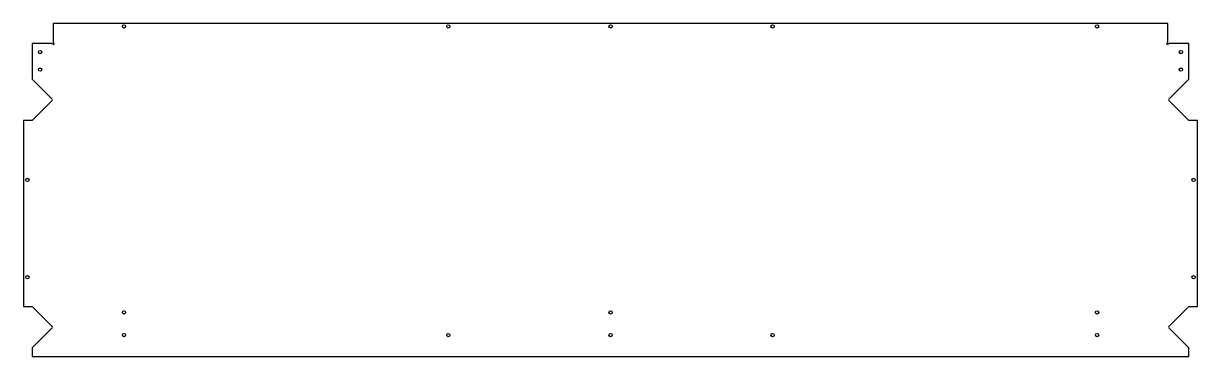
# Model space of a CAD drawing. Header units: millimetres. Extents: x -9 to 1198, y 0 to 342.
import ezdxf

# ---------------------------------------------------------------- set-up
doc = ezdxf.new("R2010")
doc.units = ezdxf.units.MM
doc.layers.get('0').update_dxf_attribs({"linetype": 'CONTINUOUS'})

msp = doc.modelspace()

# ---------------------------------------------------------------- linework, layer by layer
for p, q in [((1166.9, 341.8), (21.6, 341.8)), ((21.6, 341.8), (21.6, 322.8)), ((1166.9, 322.8), (1166.9, 341.8)), ((20, 321.2), (0, 321.2)), ((0, 321.2), (0, 284.6)), ((22.3, 320.5), (22.3, 320.5)), ((1166.3, 320.5), (1166.2, 320.5)), ((1188.5, 321.2), (1168.5, 321.2)), ((1188.5, 284.6), (1188.5, 321.2)), ((0, 284.6), (20.5, 264.1)), ((1168, 264.1), (1188.5, 284.6)), ((20.5, 262.7), (0, 242.2)), ((1188.5, 242.2), (1168, 262.7)), ((0, 242.2), (-9, 242.2)), ((-9, 242.2), (-9, 51.3)), ((1197.5, 242.2), (1188.5, 242.2)), ((1197.5, 51.3), (1197.5, 242.2)), ((-9, 51.3), (0, 51.3)), ((0, 51.3), (20.5, 30.8)), ((1168, 30.8), (1188.5, 51.3)), ((1188.5, 51.3), (1197.5, 51.3)), ((20.5, 29.4), (0, 8.9)), ((1188.5, 8.9), (1168, 29.4)), ((0, 8.9), (0, 0)), ((0, 0), (1188.5, 0)), ((1188.5, 0), (1188.5, 8.9))]:
    msp.add_line(p, q)
for centre in [(94.3, 338.8), (427.6, 338.8), (594.3, 338.8), (760.9, 338.8), (1094.3, 338.8), (8, 312.5), (1180.5, 312.5), (8, 294.5), (1180.5, 294.5), (-5, 181.3), (1193.5, 181.3), (-5, 81.3), (1193.5, 81.3), (94.3, 45.3), (594.3, 45.3), (1094.3, 45.3), (94.3, 22), (427.6, 22), (594.3, 22), (760.9, 22), (1094.3, 22)]:
    msp.add_circle(centre, 1.7)
for centre, start, end in [((19.8, 263.4), -45, 45), ((1168.7, 263.4), 135, 225), ((19.8, 30.1), -45, 45), ((1168.7, 30.1), 135, 225)]:
    msp.add_arc(centre, 1, start, end)
for points in [[(20, 321.2), (20.7, 321.2), (21.4, 320.7), (22.1, 320.2)], [(22.1, 320.2), (22.2, 320.3), (22.2, 320.4), (22.3, 320.5)], [(22.3, 320.5), (22.4, 320.6), (22.5, 320.7), (22.5, 320.8)], [(1166, 320.8), (1166.1, 320.7), (1166.1, 320.6), (1166.2, 320.5)], [(1166.3, 320.5), (1166.3, 320.4), (1166.4, 320.3), (1166.4, 320.2)], [(1166.4, 320.2), (1167.1, 320.7), (1167.8, 321.2), (1168.5, 321.2)]]:
    msp.add_open_spline(points, degree=3)
for points, knots in [([(21.6, 322.8), (21.6, 322.2), (22, 321.7), (22.3, 321.1), (22.4, 321), (22.5, 320.9), (22.5, 320.8)], [0, 0, 0, 0, 0.1269433, 0.1269433, 0.1269433, 0.1512719, 0.1512719, 0.1512719, 0.1512719]), ([(1166, 320.8), (1166.3, 321.3), (1166.7, 321.8), (1166.8, 322.3), (1166.9, 322.5), (1166.9, 322.6), (1166.9, 322.8)], [0.0018923, 0.0018923, 0.0018923, 0.0018923, 0.152165, 0.152165, 0.152165, 0.1985215, 0.1985215, 0.1985215, 0.1985215])]:
    msp.add_open_spline(points, degree=3, knots=knots)

doc.saveas('drawing.dxf')
